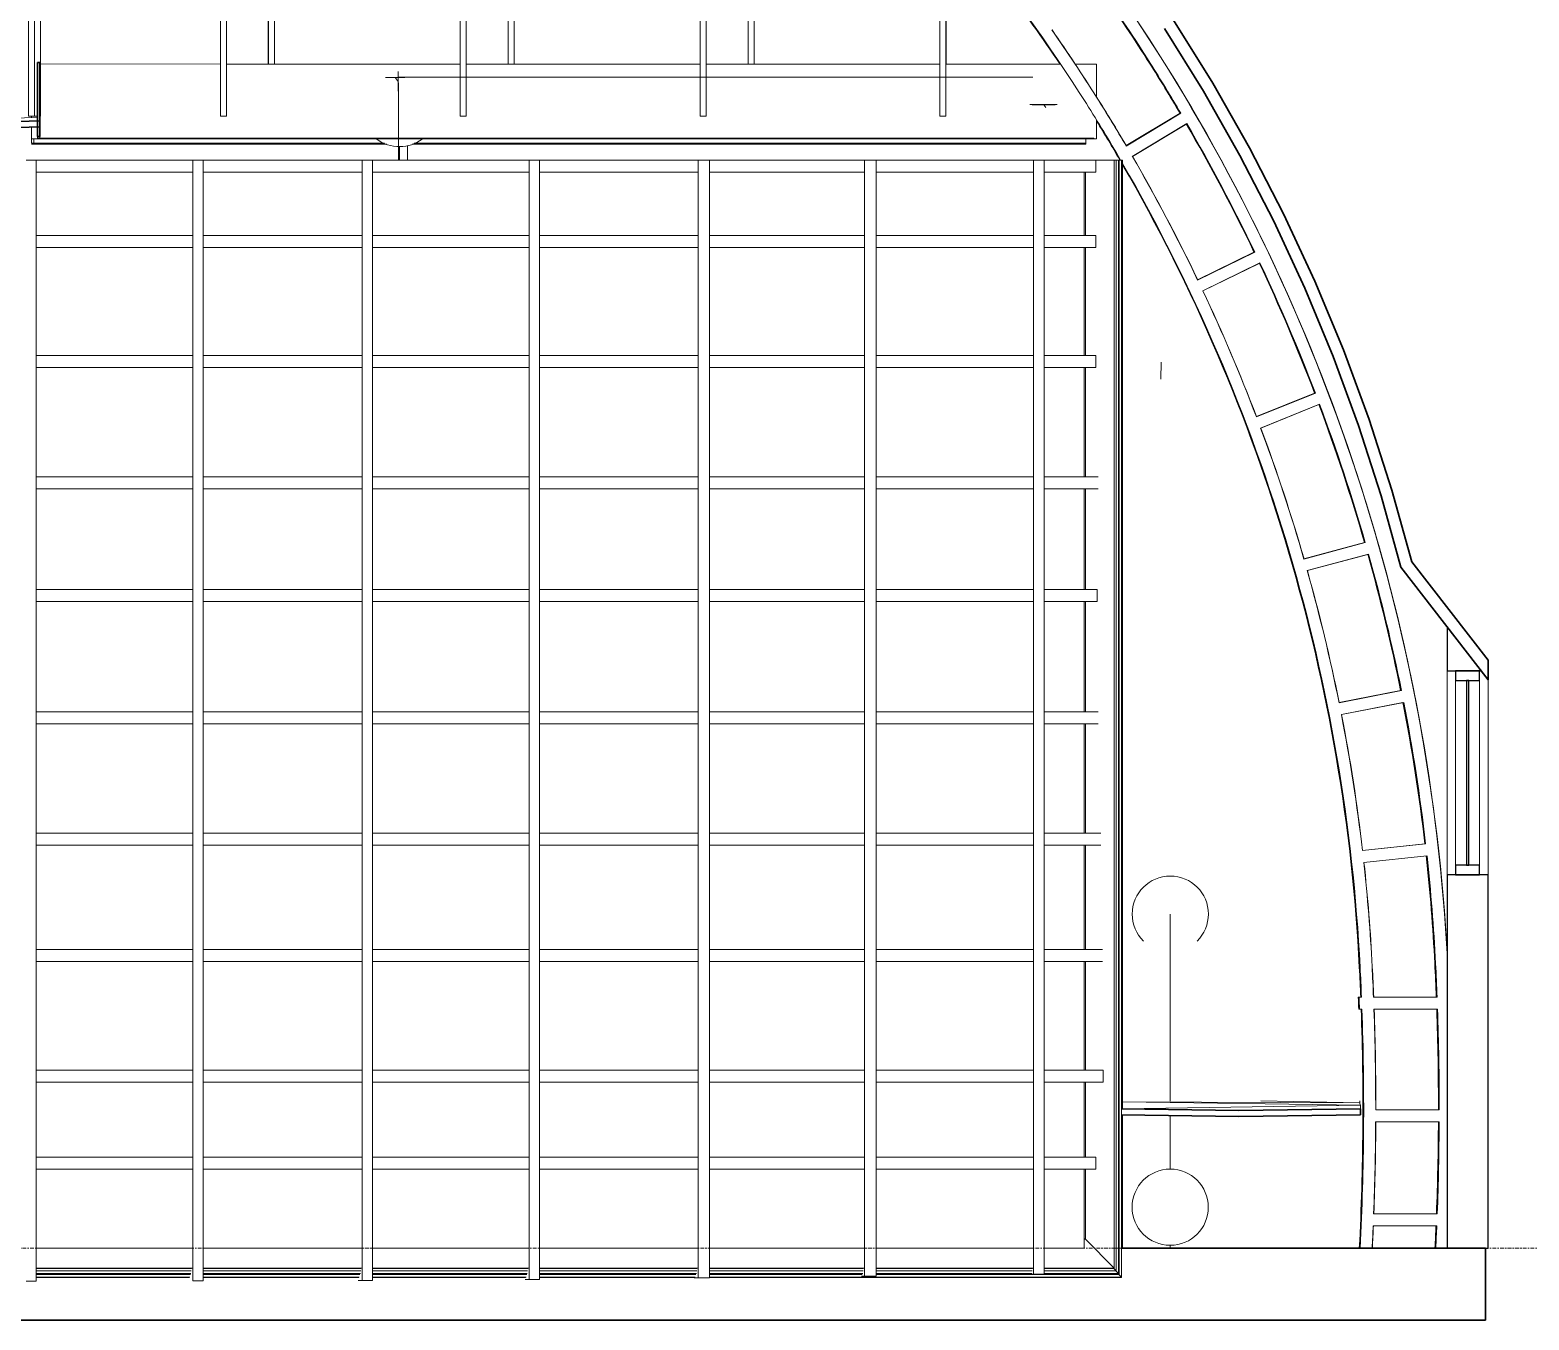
# Model space of a CAD drawing. Header units: millimetres. Extents: x -6070 to 23476, y -682 to 8474.
# Drawn here: x 10260 to 16509, y -400 to 4976 of the extents above; entities that cross this region are included whole.
import ezdxf

# ---------------------------------------------------------------- set-up
doc = ezdxf.new("R2010")
doc.units = ezdxf.units.MM
doc.linetypes.add('Centre', pattern=[31.75, 6.35, -4.7625, 15.875, -4.7625])
for name, color, linetype, lineweight in [('A-FLOR', 192, 'Continuous', 9), ('A-FLOR-LEVL', 51, 'Continuous', 9), ('A-GLAZ', 151, 'Continuous', 9), ('A-ROOF', 132, 'Continuous', 9), ('A-WALL', 113, 'Continuous', 9), ('M-EQPM', 50, 'Continuous', 9), ('P-PIPE', 3, 'Continuous', 9), ('S-BEAM', 12, 'Continuous', 9), ('Балясины', 7, 'Continuous', 9), ('Верхние поручни', 7, 'Continuous', 9), ('Поручни', 250, 'Continuous', 18)]:
    doc.layers.add(name, color=color, linetype=linetype, lineweight=lineweight)

# ---------------------------------------------------------------- blocks, each defined once
blk = doc.blocks.new('Mechanical Equipment 92 - Mechanical Equipment 91-3240296-Section 2')
at = {"layer": 'M-EQPM'}
for p, q in [((10243.4, 4434.2), (10286.4, 4434.2)), ((10286.4, 4434.2), (10286.4, -237.5)), ((10938.4, 4434.2), (10286.4, 4434.2)), ((10286.4, 4384.2), (10938.4, 4384.2)), ((10938, 4434.2), (10938.4, 4434.2)), ((10938.4, 4434.2), (10982.6, 4434.2)), ((10938.4, -236.8), (10938.4, 4434.2)), ((10982.6, 4434.2), (10982.6, -236.8)), ((11644.7, 4434.2), (10982.6, 4434.2)), ((10982.6, 4384.2), (11644.7, 4384.2)), ((11644.2, 4434.2), (11644.7, 4434.2)), ((11644.7, 4434.2), (11687.6, 4434.2)), ((11644.7, -234.8), (11644.7, 4434.2)), ((11687.6, 4434.2), (11687.6, -234.8)), ((12340.4, 4434.2), (11687.6, 4434.2)), ((11687.6, 4384.2), (12340.4, 4384.2)), ((12339.9, 4434.2), (12340.4, 4434.2)), ((12340.4, 4434.2), (12384.6, 4434.2)), ((12340.4, -231), (12340.4, 4434.2)), ((12384.6, 4434.2), (12384.6, -231)), ((13045.4, 4434.2), (12384.6, 4434.2)), ((12384.6, 4384.2), (13045.4, 4384.2)), ((13044.9, 4434.2), (13045.4, 4434.2)), ((13045.4, 4434.2), (13092.9, 4434.2)), ((13045.4, -224.8), (13045.4, 4434.2)), ((13092.9, 4434.2), (13092.9, -224.8)), ((13739.1, 4434.2), (13092.9, 4434.2)), ((13092.9, 4384.2), (13739.1, 4384.2)), ((13738.7, 4434.2), (13739.1, 4434.2)), ((13739.1, 4434.2), (13787, 4434.2)), ((13739.1, -217.2), (13739.1, 4434.2)), ((13787, 4434.2), (13787, -217.2)), ((14444.1, 4434.2), (13787, 4434.2)), ((13787, 4384.2), (14444.1, 4384.2)), ((14443.7, 4434.2), (14444.1, 4434.2)), ((14444.1, 4434.2), (14488.2, 4434.2)), ((14444.1, -208.4), (14444.1, 4434.2)), ((14488.2, 4434.2), (14488.2, -208.4)), ((14703.6, 4434.2), (14488.2, 4434.2)), ((14488.2, 4384.2), (14703.6, 4384.2)), ((14654.5, 4384.2), (14654.5, 4119.2)), ((14659.7, 4384.2), (14659.7, 4119.2)), ((14703.6, 4434.2), (14779.7, 4434.2)), ((14703.6, 4384.2), (14703.6, 4434.2)), ((14779.7, 4434.2), (14787.9, 4434.2)), ((14779.7, -183.7), (14779.7, 4434.2)), ((14787.9, 4434.2), (14798.2, 4434.2)), ((14787.9, -195.1), (14787.9, 4434.2)), ((14798.2, 4434.2), (14800.5, 4434.2)), ((14798.2, -206.4), (14798.2, 4434.2)), ((14800.5, 4434.2), (14810.3, 4434.2)), ((14800.5, -210), (14800.5, 4434.2)), ((14810.3, 4434.2), (14811.5, 4434.2)), ((14810.3, -221.1), (14810.3, 4434.2)), ((14811.5, 4434.2), (14815, 4434.2)), ((14811.5, 479.6), (14811.5, 4434.2)), ((14815, 479.6), (14815, 4434.2)), ((10938.4, 4119.2), (10286.4, 4119.2)), ((10286.4, 4069.2), (10938.4, 4069.2)), ((11644.7, 4119.2), (10982.6, 4119.2)), ((10982.6, 4069.2), (11644.7, 4069.2)), ((12340.4, 4119.2), (11687.6, 4119.2)), ((11687.6, 4069.2), (12340.4, 4069.2)), ((13045.4, 4119.2), (12384.6, 4119.2)), ((12384.6, 4069.2), (13045.4, 4069.2)), ((13739.1, 4119.2), (13092.9, 4119.2)), ((13092.9, 4069.2), (13739.1, 4069.2)), ((14444.1, 4119.2), (13787, 4119.2)), ((13787, 4069.2), (14444.1, 4069.2)), ((14703.6, 4119.2), (14488.2, 4119.2)), ((14488.2, 4069.2), (14703.6, 4069.2)), ((14654.5, 4069.2), (14654.5, 3619.2)), ((14659.7, 4069.2), (14659.7, 3619.2)), ((14703.6, 4069.2), (14703.6, 4119.2)), ((10938.4, 3619.2), (10286.4, 3619.2)), ((10286.4, 3569.2), (10938.4, 3569.2)), ((11644.7, 3619.2), (10982.6, 3619.2)), ((10982.6, 3569.2), (11644.7, 3569.2)), ((12340.4, 3619.2), (11687.6, 3619.2)), ((11687.6, 3569.2), (12340.4, 3569.2)), ((13045.4, 3619.2), (12384.6, 3619.2)), ((12384.6, 3569.2), (13045.4, 3569.2)), ((13739.1, 3619.2), (13092.9, 3619.2)), ((13092.9, 3569.2), (13739.1, 3569.2)), ((14444.1, 3619.2), (13787, 3619.2)), ((13787, 3569.2), (14444.1, 3569.2)), ((14703.6, 3619.2), (14488.2, 3619.2)), ((14488.2, 3569.2), (14703.6, 3569.2)), ((14654.5, 3569.2), (14654.5, 3114.2)), ((14659.7, 3569.2), (14659.7, 3114.2)), ((14703.6, 3569.2), (14703.6, 3619.2)), ((10938.4, 3114.2), (10286.4, 3114.2)), ((10286.4, 3064.2), (10938.4, 3064.2)), ((11644.7, 3114.2), (10982.6, 3114.2)), ((10982.6, 3064.2), (11644.7, 3064.2)), ((12340.4, 3114.2), (11687.6, 3114.2)), ((11687.6, 3064.2), (12340.4, 3064.2)), ((13045.4, 3114.2), (12384.6, 3114.2)), ((12384.6, 3064.2), (13045.4, 3064.2)), ((13739.1, 3114.2), (13092.9, 3114.2)), ((13092.9, 3064.2), (13739.1, 3064.2)), ((14444.1, 3114.2), (13787, 3114.2)), ((13787, 3064.2), (14444.1, 3064.2)), ((14713.6, 3114.2), (14488.2, 3114.2)), ((14488.2, 3064.2), (14713.6, 3064.2)), ((14654.5, 3064.2), (14654.5, 2644.2)), ((14659.7, 3064.2), (14659.7, 2644.2)), ((10938.4, 2644.2), (10286.4, 2644.2)), ((11644.7, 2644.2), (10982.6, 2644.2)), ((12340.4, 2644.2), (11687.6, 2644.2)), ((13045.4, 2644.2), (12384.6, 2644.2)), ((13739.1, 2644.2), (13092.9, 2644.2)), ((14444.1, 2644.2), (13787, 2644.2)), ((14708.6, 2644.2), (14488.2, 2644.2)), ((14708.6, 2594.2), (14708.6, 2644.2)), ((10286.4, 2594.2), (10938.4, 2594.2)), ((10982.6, 2594.2), (11644.7, 2594.2)), ((11687.6, 2594.2), (12340.4, 2594.2)), ((12384.6, 2594.2), (13045.4, 2594.2)), ((13092.9, 2594.2), (13739.1, 2594.2)), ((13787, 2594.2), (14444.1, 2594.2)), ((14488.2, 2594.2), (14708.6, 2594.2)), ((14654.5, 2594.2), (14654.5, 2134.2)), ((14659.7, 2594.2), (14659.7, 2134.2)), ((10938.4, 2134.2), (10286.4, 2134.2)), ((11644.7, 2134.2), (10982.6, 2134.2)), ((12340.4, 2134.2), (11687.6, 2134.2)), ((13045.4, 2134.2), (12384.6, 2134.2)), ((13739.1, 2134.2), (13092.9, 2134.2)), ((14444.1, 2134.2), (13787, 2134.2)), ((14713.6, 2134.2), (14488.2, 2134.2)), ((10286.4, 2084.2), (10938.4, 2084.2)), ((10982.6, 2084.2), (11644.7, 2084.2)), ((11687.6, 2084.2), (12340.4, 2084.2)), ((12384.6, 2084.2), (13045.4, 2084.2)), ((13092.9, 2084.2), (13739.1, 2084.2)), ((13787, 2084.2), (14444.1, 2084.2)), ((14488.2, 2084.2), (14713.6, 2084.2)), ((14654.5, 2084.2), (14654.5, 1629.2)), ((14659.7, 2084.2), (14659.7, 1629.2)), ((10938.4, 1629.2), (10286.4, 1629.2)), ((11644.7, 1629.2), (10982.6, 1629.2)), ((12340.4, 1629.2), (11687.6, 1629.2)), ((13045.4, 1629.2), (12384.6, 1629.2)), ((13739.1, 1629.2), (13092.9, 1629.2)), ((14444.1, 1629.2), (13787, 1629.2)), ((14723.6, 1629.2), (14488.2, 1629.2)), ((10286.4, 1579.2), (10938.4, 1579.2)), ((10982.6, 1579.2), (11644.7, 1579.2)), ((11687.6, 1579.2), (12340.4, 1579.2)), ((12384.6, 1579.2), (13045.4, 1579.2)), ((13092.9, 1579.2), (13739.1, 1579.2)), ((13787, 1579.2), (14444.1, 1579.2)), ((14488.2, 1579.2), (14723.6, 1579.2)), ((14654.5, 1579.2), (14654.5, 1144.2)), ((14659.7, 1579.2), (14659.7, 1144.2)), ((10938.4, 1144.2), (10286.4, 1144.2)), ((11644.7, 1144.2), (10982.6, 1144.2)), ((12340.4, 1144.2), (11687.6, 1144.2)), ((13045.4, 1144.2), (12384.6, 1144.2)), ((13739.1, 1144.2), (13092.9, 1144.2)), ((14444.1, 1144.2), (13787, 1144.2)), ((14731.1, 1144.2), (14488.2, 1144.2)), ((10286.4, 1094.2), (10938.4, 1094.2)), ((10982.6, 1094.2), (11644.7, 1094.2)), ((11687.6, 1094.2), (12340.4, 1094.2)), ((12384.6, 1094.2), (13045.4, 1094.2)), ((13092.9, 1094.2), (13739.1, 1094.2)), ((13787, 1094.2), (14444.1, 1094.2)), ((14488.2, 1094.2), (14731.1, 1094.2)), ((14654.5, 1094.2), (14654.5, 641.7)), ((14659.7, 1094.2), (14659.7, 641.7)), ((10938.4, 641.7), (10286.4, 641.7)), ((11644.7, 641.7), (10982.6, 641.7)), ((12340.4, 641.7), (11687.6, 641.7)), ((13045.4, 641.7), (12384.6, 641.7)), ((13739.1, 641.7), (13092.9, 641.7)), ((14444.1, 641.7), (13787, 641.7)), ((14733.6, 641.7), (14488.2, 641.7)), ((14733.6, 591.7), (14733.6, 641.7)), ((10286.4, 591.7), (10938.4, 591.7)), ((10982.6, 591.7), (11644.7, 591.7)), ((11687.6, 591.7), (12340.4, 591.7)), ((12384.6, 591.7), (13045.4, 591.7)), ((13092.9, 591.7), (13739.1, 591.7)), ((13787, 591.7), (14444.1, 591.7)), ((14488.2, 591.7), (14733.6, 591.7)), ((14654.5, 591.7), (14654.5, 279.2)), ((14659.7, 591.7), (14659.7, 279.2)), ((14811.5, -100), (14811.5, 454.6)), ((14815, -100), (14815, 454.6)), ((10938.4, 279.2), (10286.4, 279.2)), ((11644.7, 279.2), (10982.6, 279.2)), ((12340.4, 279.2), (11687.6, 279.2)), ((13045.4, 279.2), (12384.6, 279.2)), ((13739.1, 279.2), (13092.9, 279.2)), ((14444.1, 279.2), (13787, 279.2)), ((14703.6, 279.2), (14488.2, 279.2)), ((14703.6, 229.2), (14703.6, 279.2)), ((10286.4, 229.2), (10938.4, 229.2)), ((10982.6, 229.2), (11644.7, 229.2)), ((11687.6, 229.2), (12340.4, 229.2)), ((12384.6, 229.2), (13045.4, 229.2)), ((13092.9, 229.2), (13739.1, 229.2)), ((13787, 229.2), (14444.1, 229.2)), ((14488.2, 229.2), (14703.6, 229.2)), ((14654.5, 229.2), (14654.5, -100)), ((14659.7, 229.2), (14659.7, -63.7)), ((14658.3, -63.7), (14654.5, -59.9)), ((10938.4, -100), (10286.4, -100)), ((11644.7, -100), (10982.6, -100)), ((12340.4, -100), (11687.6, -100)), ((13045.4, -100), (12384.6, -100)), ((13739.1, -100), (13092.9, -100)), ((14444.1, -100), (13787, -100)), ((14654.5, -100), (14488.2, -100)), ((14659.7, -63.7), (14654.5, -63.7)), ((14779.7, -183.7), (14659.7, -63.7)), ((10286.4, -183.7), (10938.4, -183.7)), ((10938.4, -183.7), (10286.4, -183.7)), ((10286.4, -186), (10933.3, -186)), ((10933.1, -186), (10286.4, -186)), ((10982.6, -183.7), (11644.7, -183.7)), ((11644.7, -183.7), (10982.6, -183.7)), ((10982.6, -186), (11639.5, -186)), ((11639.4, -186), (10982.6, -186)), ((11687.6, -183.7), (12340.4, -183.7)), ((12340.4, -183.7), (11687.6, -183.7)), ((11687.6, -186), (12335.2, -186)), ((12335.1, -186), (11687.6, -186)), ((12384.6, -183.7), (13045.4, -183.7)), ((13045.4, -183.7), (12384.6, -183.7)), ((12384.6, -186), (13040.2, -186)), ((13040.1, -186), (12384.6, -186)), ((13092.9, -183.7), (13739.1, -183.7)), ((13739.1, -183.7), (13092.9, -183.7)), ((13092.9, -186), (13734, -186)), ((13733.9, -186), (13092.9, -186)), ((13787, -183.7), (14444.1, -183.7)), ((14444.1, -183.7), (13787, -183.7)), ((13787, -186), (14439, -186)), ((14438.9, -186), (13787, -186)), ((14488.2, -183.7), (14779.7, -183.7)), ((14779.6, -183.7), (14488.2, -183.7)), ((14488.2, -186), (14779.2, -186)), ((14779.2, -186), (14488.2, -186)), ((14779.2, -186), (14776.9, -183.7)), ((14787.9, -195.1), (14778.8, -186)), ((14779.2, -186), (14779.2, -183.7)), ((14779.2, -186), (14779.2, -186)), ((14779.6, -183.7), (14779.7, -183.7)), ((10243.4, -237.5), (10286.4, -237.5)), ((10286.4, -195.1), (10932.6, -195.1)), ((10932.5, -195.1), (10286.4, -195.1)), ((10286.4, -206.4), (10931, -206.4)), ((10930.8, -206.4), (10286.4, -206.4)), ((10286.4, -210), (10928.7, -210)), ((10928.5, -210), (10286.4, -210)), ((10286.4, -221.1), (10926.4, -221.1)), ((10926.3, -221.2), (10286.4, -221.2)), ((10286.4, -222.3), (10924.1, -222.3)), ((10924, -222.3), (10286.4, -222.3)), ((10286.4, -223.4), (10921.9, -223.4)), ((10938.4, -236.8), (10982.6, -236.8)), ((10982.6, -195.1), (11638.9, -195.1)), ((11638.7, -195.1), (10982.6, -195.1)), ((10982.6, -206.4), (11637.2, -206.4)), ((11637.1, -206.4), (10982.6, -206.4)), ((10982.6, -210), (11634.9, -210)), ((11634.8, -210), (10982.6, -210)), ((10982.6, -221.1), (11632.7, -221.1)), ((11632.5, -221.2), (10982.6, -221.2)), ((10982.6, -222.3), (11630.4, -222.3)), ((11630.2, -222.3), (10982.6, -222.3)), ((10982.6, -223.4), (11628.1, -223.4)), ((11628, -234.8), (11644.7, -234.8)), ((11644.7, -234.8), (11687.6, -234.8)), ((11687.6, -195.1), (12334.6, -195.1)), ((12334.5, -195.1), (11687.6, -195.1)), ((11687.6, -206.4), (12333, -206.4)), ((12332.8, -206.4), (11687.6, -206.4)), ((11687.6, -210), (12330.7, -210)), ((12330.5, -210), (11687.6, -210)), ((11687.6, -221.1), (12328.4, -221.1)), ((12328.2, -221.2), (11687.6, -221.2)), ((11687.6, -222.3), (12326.1, -222.3)), ((12326, -222.3), (11687.6, -222.3)), ((11687.6, -223.4), (12323.9, -223.4)), ((12323.8, -231), (12340.4, -231)), ((12340.4, -231), (12384.6, -231)), ((12384.6, -195.1), (13039.6, -195.1)), ((13039.5, -195.1), (12384.6, -195.1)), ((12384.6, -206.4), (13038, -206.4)), ((13037.8, -206.4), (12384.6, -206.4)), ((12384.6, -210), (13035.7, -210)), ((13035.5, -210), (12384.6, -210)), ((12384.6, -221.1), (13033.4, -221.1)), ((13033.2, -221.2), (12384.6, -221.2)), ((12384.6, -222.3), (13031.1, -222.3)), ((13031, -222.3), (12384.6, -222.3)), ((12384.6, -223.4), (13028.9, -223.4)), ((13028.8, -224.8), (13045.4, -224.8)), ((13045.4, -224.8), (13092.9, -224.8)), ((13092.9, -195.1), (13733.4, -195.1)), ((13733.2, -195.1), (13092.9, -195.1)), ((13092.9, -206.4), (13731.7, -206.4)), ((13731.6, -206.4), (13092.9, -206.4)), ((13092.9, -210), (13729.4, -210)), ((13729.3, -210), (13092.9, -210)), ((13092.9, -221.1), (14810.3, -221.1)), ((14810.2, -221.2), (13092.9, -221.2)), ((13092.9, -222.3), (14810, -222.3)), ((14810, -222.3), (13092.9, -222.3)), ((13092.9, -223.4), (14809.8, -223.4)), ((13727.1, -217.2), (13739.1, -217.2)), ((13739.1, -217.2), (13787, -217.2)), ((13787, -195.1), (14438.4, -195.1)), ((14438.2, -195.1), (13787, -195.1)), ((13787, -206.4), (14436.7, -206.4)), ((14436.6, -206.4), (13787, -206.4)), ((13787, -210), (14800.5, -210)), ((14800.5, -210), (13787, -210)), ((14434.4, -208.4), (14444.1, -208.4)), ((14444.1, -208.4), (14488.2, -208.4)), ((14488.2, -195.1), (14787.9, -195.1)), ((14787.9, -195.1), (14488.2, -195.1)), ((14488.2, -206.4), (14798.2, -206.4)), ((14798.2, -206.4), (14488.2, -206.4)), ((14798.2, -206.4), (14787, -195.1)), ((14787.9, -195.1), (14787.9, -195.1)), ((14800.5, -210), (14796.9, -206.4)), ((14798.2, -206.4), (14798.2, -206.4)), ((14810.3, -221.1), (14799.1, -210)), ((14800.5, -210), (14800.5, -210)), ((14809.8, -223.4), (14809.8, -222)), ((14809.8, -223.5), (14809.8, -223.4)), ((14810, -222.3), (14810, -220.9)), ((14810, -222.3), (14810, -222.3)), ((14810.2, -221.2), (14810.3, -221.1))]:
    blk.add_line(p, q, dxfattribs=at)
blk = doc.blocks.new('Structural Framing 403 - Structural Framing 400-3251128-Section 2')
at = {"layer": 'S-BEAM'}
for p, q in [((15057.5, 4629.2), (14830.3, 4492.7)), ((14855.5, 4449.5), (15082.7, 4586)), ((15082.8, 4585.8), (14855.9, 4449.5)), ((14855.5, 4449.5), (14855.9, 4449.5)), ((15365.9, 4050.4), (15127.8, 3934.2)), ((15149.2, 3889), (15387.4, 4005.2)), ((15387.5, 4005.1), (15149.6, 3889)), ((15149.2, 3889), (15149.6, 3889)), ((15618.5, 3463.2), (15372.7, 3363.9)), ((15390.4, 3317.1), (15636.2, 3416.4)), ((15636.3, 3416.3), (15390.8, 3317.1)), ((15390.4, 3317.1), (15390.8, 3317.1)), ((15826.8, 2840.1), (15570.8, 2771.5)), ((15584.5, 2723.4), (15840.5, 2792)), ((15840.5, 2791.9), (15584.9, 2723.4)), ((15584.5, 2723.4), (15584.9, 2723.4)), ((15977.4, 2223.2), (15717.2, 2172.6)), ((15726.9, 2123.6), (15987.1, 2174.1)), ((15987.1, 2174.1), (15727.4, 2123.6)), ((15726.9, 2123.6), (15727.4, 2123.6)), ((16078.4, 1584.3), (15814.8, 1556.6)), ((15820.4, 1506.9), (16083.9, 1534.6)), ((15820.8, 1506.9), (15820.4, 1506.9)), ((15810.8, 945.5), (15800.8, 945.5)), ((16126.1, 945.5), (15860.9, 945.5)), ((15802.7, 895.5), (15812.7, 895.5)), ((15862.7, 895.5), (16127.9, 895.5)), ((16135, 476.3), (15870, 476.3)), ((15869.9, 426.3), (16134.9, 426.3)), ((16126.8, 43.1), (15861.6, 43.1)), ((15859.6, -6.9), (16124.8, -6.9))]:
    blk.add_line(p, q, dxfattribs=at)
for centre, major_axis, start_param, end_param in [((8667.3, 881.6), (0, 7457.9), 5.275765, 6.033338), ((8667.7, 881.6), (0, 7457.9), 5.275765, 6.033338), ((8667.3, 881.6), (0, 7092.9), 5.275765, 5.768354), ((8667.3, 881.6), (0, 7407.9), 5.275765, 5.324113), ((8667.3, 881.6), (0, 7142.9), 5.275765, 5.322849), ((8667.7, 881.6), (0, 7142.9), 5.275765, 5.322849), ((8368.5, 692.9), (0, 7761.4), 5.244285, 5.275765), ((8368.5, 692.9), (0, 7811.4), 4.765348, 5.275765), ((8368.9, 692.9), (0, 7811.4), 4.766091, 5.275765), ((8368.5, 692.9), (0, 7496.4), 5.243961, 5.275765), ((8368.9, 692.9), (0, 7496.4), 5.24398, 5.275765), ((8368.5, 692.9), (0, 7446.4), 5.238827, 5.275765), ((8368.5, 692.9), (0, 7761.4), 5.159753, 5.237842), ((8368.5, 692.9), (0, 7496.4), 5.159526, 5.237291), ((8368.9, 692.9), (0, 7496.4), 5.15954, 5.237291), ((8368.5, 692.9), (0, 7446.4), 4.763035, 5.236558), ((8368.5, 692.9), (0, 7761.4), 5.077378, 5.15331), ((8368.5, 692.9), (0, 7496.4), 5.076706, 5.152855), ((8368.9, 692.9), (0, 7496.4), 5.076717, 5.152855), ((8368.5, 692.9), (0, 7761.4), 4.992696, 5.070934), ((8368.5, 692.9), (0, 7496.4), 4.993351, 5.070035), ((8368.9, 692.9), (0, 7496.4), 4.993365, 5.070035), ((8368.5, 692.9), (0, 7761.4), 4.91086, 4.986253), ((8368.5, 692.9), (0, 7496.4), 4.911089, 4.98668), ((8368.9, 692.9), (0, 7496.4), 4.9111, 4.98668), ((8368.5, 692.9), (0, 7761.4), 4.827502, 4.904418), ((8368.5, 692.9), (0, 7496.4), 4.827869, 4.904419), ((8368.9, 692.9), (0, 7496.4), 4.827875, 4.904419), ((8368.5, 692.9), (0, 7496.4), 4.763035, 4.821199), ((8368.9, 692.9), (0, 7496.4), 4.763035, 4.821199), ((8368.5, 692.9), (0, 7761.4), 4.763035, 4.82106), ((4266.1, 484.9), (0, 11554.1), 4.752259, 4.763035), ((4266.1, 484.9), (0, 11604.1), 4.752087, 4.763035), ((4266.5, 484.9), (0, 11604.1), 4.752087, 4.763035), ((4266.1, 484.9), (0, 11869.1), 4.751201, 4.763035), ((4266.1, 484.9), (0, 11544.1), 4.74796, 4.752294), ((4266.1, 484.9), (0, 11554.1), 4.661743, 4.747929), ((4266.1, 484.9), (0, 11604.1), 4.711648, 4.747776), ((4266.5, 484.9), (0, 11604.1), 4.711648, 4.747776), ((4266.1, 484.9), (0, 11869.1), 4.711665, 4.746985), ((4266.1, 484.9), (0, 11604.1), 4.674302, 4.707339), ((4266.5, 484.9), (0, 11604.1), 4.674302, 4.707339), ((4266.1, 484.9), (0, 11869.1), 4.675153, 4.707452), ((4266.1, 484.9), (0, 11604.1), 4.661962, 4.66999), ((4266.5, 484.9), (0, 11604.1), 4.661962, 4.66999), ((4266.1, 484.9), (0, 11869.1), 4.663088, 4.670937)]:
    blk.add_ellipse(centre, major_axis=major_axis, ratio=0.999984, start_param=start_param, end_param=end_param, dxfattribs=at)
blk = doc.blocks.new('Structural Framing 404 - Structural Framing 400-3251352-Section 2')
at = {"layer": 'S-BEAM'}
for p, q in [((14829.8, 4494.2), (15054.4, 4629.2)), ((15056, 4629.2), (14830.3, 4493.5)), ((15056, 4629.2), (15054.4, 4629.2)), ((15127.5, 3935.6), (15362.7, 4050.4)), ((15364.4, 4050.4), (15127.8, 3934.9)), ((15364.4, 4050.4), (15362.7, 4050.4)), ((15372.6, 3365.2), (15615.2, 3463.2)), ((15616.9, 3463.2), (15372.9, 3364.6)), ((15616.9, 3463.2), (15615.2, 3463.2)), ((15570.9, 2772.4), (15823.5, 2840.1)), ((15825.2, 2840.1), (15571.1, 2771.9)), ((15825.2, 2840.1), (15823.5, 2840.1)), ((15717.5, 2173.3), (15974, 2223.2)), ((15975.7, 2223.2), (15717.6, 2173)), ((15975.7, 2223.2), (15974, 2223.2)), ((15815.2, 1557), (16075, 1584.3)), ((16076.7, 1584.3), (15815.2, 1556.8)), ((16076.7, 1584.3), (16075, 1584.3)), ((15799.2, 945.5), (15797.5, 945.5)), ((15800.8, 945.5), (15799.2, 945.5)), ((15801.1, 895.5), (15799.4, 895.5)), ((15801.1, 895.5), (15802.7, 895.5))]:
    blk.add_line(p, q, dxfattribs=at)
for centre, major_axis, start_param, end_param in [((8667.5, 881.6), (0, 7092.9), 5.303631, 5.414814), ((8665.8, 881.6), (0, 7092.9), 5.303631, 5.414446), ((8665.8, 881.6), (0, 7407.9), 5.275765, 5.323865), ((8667.5, 881.6), (0, 7407.9), 5.275765, 5.324031), ((8367, 692.9), (0, 7761.4), 5.244285, 5.275765), ((8368.7, 692.9), (0, 7761.4), 5.244285, 5.275765), ((8368.7, 692.9), (0, 7446.4), 5.238827, 5.264588), ((8367, 692.9), (0, 7446.4), 5.238827, 5.264148), ((8367, 692.9), (0, 7761.4), 5.159753, 5.237633), ((8368.7, 692.9), (0, 7761.4), 5.159753, 5.237777), ((8368.7, 692.9), (0, 7446.4), 4.763035, 5.236191), ((8367, 692.9), (0, 7446.4), 4.763035, 5.23572), ((8367, 692.9), (0, 7761.4), 5.077378, 5.153128), ((8368.7, 692.9), (0, 7761.4), 5.077378, 5.153224), ((8367, 692.9), (0, 7761.4), 4.992696, 5.070775), ((8368.7, 692.9), (0, 7761.4), 4.992696, 5.070857), ((8367, 692.9), (0, 7761.4), 4.91086, 4.986142), ((8368.7, 692.9), (0, 7761.4), 4.91086, 4.986199), ((8367, 692.9), (0, 7761.4), 4.827502, 4.904335), ((8368.7, 692.9), (0, 7761.4), 4.827502, 4.904377), ((8367, 692.9), (0, 7761.4), 4.763035, 4.821014), ((8368.7, 692.9), (0, 7761.4), 4.763035, 4.821037), ((4265.7, 484.9), (0, 11554.1), 4.752259, 4.763035), ((4267.4, 484.9), (0, 11554.1), 4.752259, 4.763035), ((4265.7, 484.9), (0, 11869.1), 4.751201, 4.763035), ((4267.4, 484.9), (0, 11869.1), 4.751201, 4.763035), ((4265.7, 484.9), (0, 11544.1), 4.74796, 4.752294), ((4267.4, 484.9), (0, 11544.1), 4.74796, 4.752294), ((4265.7, 484.9), (0, 11554.1), 4.661743, 4.747929), ((4267.4, 484.9), (0, 11554.1), 4.661743, 4.747929), ((4265.7, 484.9), (0, 11869.1), 4.711665, 4.746985), ((4267.4, 484.9), (0, 11869.1), 4.711665, 4.746985), ((4265.7, 484.9), (0, 11869.1), 4.675153, 4.707452), ((4267.4, 484.9), (0, 11869.1), 4.675153, 4.707452), ((4265.7, 484.9), (0, 11869.1), 4.663088, 4.670937), ((4267.4, 484.9), (0, 11869.1), 4.663088, 4.670937)]:
    blk.add_ellipse(centre, major_axis=major_axis, ratio=0.999729, start_param=start_param, end_param=end_param, dxfattribs=at)
blk = doc.blocks.new('Structural Framing 405 - Structural Framing 400-3251881-Section 2')
at = {"layer": 'S-BEAM'}
for p, q in [((14707.1, 4696.3), (14705.7, 4698.5)), ((14856.4, 4449.5), (15080.6, 4584.2)), ((15150.1, 3889), (15384.9, 4003.6)), ((15391.2, 3317.1), (15633.4, 3415)), ((15585.3, 2723.4), (15837.4, 2790.9)), ((15727.8, 2123.6), (15983.8, 2173.3))]:
    blk.add_line(p, q, dxfattribs=at)
for centre, major_axis, start_param, end_param in [((8668.1, 881.6), (0, 7457.9), 5.275765, 6.033338), ((8668.1, 881.6), (0, 7142.9), 5.298822, 5.322849), ((8369.2, 692.9), (0, 7811.4), 4.766898, 5.275765), ((8369.2, 692.9), (0, 7496.4), 5.24423, 5.275765), ((8369.2, 692.9), (0, 7496.4), 5.159759, 5.237291), ((8369.2, 692.9), (0, 7496.4), 5.076909, 5.152855), ((8369.2, 692.9), (0, 7496.4), 4.993493, 5.070035), ((8369.2, 692.9), (0, 7496.4), 4.911195, 4.98668), ((8369.2, 692.9), (0, 7496.4), 4.827904, 4.904419), ((8369.2, 692.9), (0, 7496.4), 4.763035, 4.821199), ((4266.9, 484.9), (0, 11604.1), 4.752087, 4.763035), ((4266.9, 484.9), (0, 11604.1), 4.711648, 4.747776), ((4266.9, 484.9), (0, 11604.1), 4.674302, 4.707339), ((4266.9, 484.9), (0, 11604.1), 4.661962, 4.66999)]:
    blk.add_ellipse(centre, major_axis=major_axis, ratio=0.999994, start_param=start_param, end_param=end_param, dxfattribs=at)
blk = doc.blocks.new('Elbow - Generic - Standard-3276997-Section 2')
at = {"layer": 'P-PIPE'}
blk.add_line((15013.9, 1291.6), (15013.9, 1145.2), dxfattribs=at)
blk = doc.blocks.new('Structural Framing 421 - Structural Framing 421-3338092-Section 2')
at = {"layer": 'S-BEAM', "lineweight": 35}
for p, q in [((10301.2, 4840.8), (10291.2, 4840.8)), ((10291.2, 4840.8), (10291.2, 4532)), ((10301.2, 4532), (10301.2, 4840.8)), ((10291.2, 4532), (10301.2, 4532))]:
    blk.add_line(p, q, dxfattribs=at)
at = {"layer": 'S-BEAM'}
for p, q in [((10303.8, 4834.6), (11053.9, 4834.5)), ((11078.9, 4834.5), (12053.9, 4834.5)), ((12078.9, 4834.5), (13053.8, 4834.5)), ((13078.8, 4834.5), (14053.7, 4834.5)), ((14078.7, 4834.5), (14555, 4834.4)), ((14617.1, 4834.4), (14705.7, 4834.4)), ((14705.7, 4697.8), (14705.7, 4834.4)), ((10266.2, 4611.4), (10266.2, 4617.4)), ((10266.2, 4522.1), (10266.2, 4571.3)), ((14705.7, 4525.6), (14705.7, 4600.6)), ((14695.7, 4522), (10266.2, 4522.1)), ((10266.2, 4522.1), (10266.2, 4504.1)), ((10266.2, 4504.1), (10276.2, 4504.1)), ((11747.3, 4500.5), (10266.3, 4500.5)), ((10276, 4500.1), (10276.2, 4500.5)), ((10276.2, 4504.1), (10276.2, 4522.1)), ((11738.5, 4504.1), (10276.2, 4504.1)), ((10291.2, 4532), (10291.2, 4525.7)), ((10291.2, 4525.7), (10301.2, 4525.7)), ((10301.2, 4525.7), (10301.2, 4532)), ((14695.7, 4525.6), (10301.2, 4525.7)), ((14651.6, 4500.5), (11853.2, 4500.5)), ((14661.6, 4504.1), (11862, 4504.1)), ((14651.6, 4504.1), (14651.6, 4500.5)), ((14651.6, 4500.5), (14661.6, 4500.5)), ((14661.6, 4504.1), (14661.6, 4522)), ((14661.6, 4500.5), (14661.6, 4504.1)), ((14695.7, 4525.6), (14695.7, 4522)), ((14695.7, 4522), (14705.7, 4522)), ((14705.7, 4522), (14705.7, 4525.6))]:
    blk.add_line(p, q, dxfattribs=at)
blk = doc.blocks.new('Transition - Generic - Standard-3367158-Section 2')
at = {"layer": 'P-PIPE'}
for p, q in [((14541.8, 4665.1), (14428.8, 4665.1)), ((14486.2, 4663.8), (14428.8, 4665.1)), ((14534.4, 4663.8), (14438.1, 4663.8)), ((14541.8, 4665.1), (14486.2, 4663.8))]:
    blk.add_line(p, q, dxfattribs=at)
blk = doc.blocks.new('Elbow - Generic - Standard-3369118-Section 2')
at = {"layer": 'P-PIPE'}
for p, q in [((11823.3, 4778), (11742, 4778)), ((11870.1, 4779.1), (11870.1, 4780.9))]:
    blk.add_line(p, q, dxfattribs=at)
blk.add_ellipse((11870.1, 4778), major_axis=(87.5, 0), ratio=0.022596, start_param=1.570796, end_param=3.159041, dxfattribs=at)
blk = doc.blocks.new('Elbow - Generic - Standard-3369115-Section 2')
at = {"layer": 'P-PIPE'}
for p, q in [((11795, 4721.4), (11795, 4802.6)), ((11795.9, 4671), (11797.3, 4671))]:
    blk.add_line(p, q, dxfattribs=at)
blk.add_ellipse((11795, 4671), major_axis=(0, 91), ratio=0.017452, start_param=4.712376, end_param=6.260591, dxfattribs=at)
blk = doc.blocks.new('Ball Valve_50-150 mm_ADSK - 100 mm 2-3032658-Section 2')
at = {"layer": 'P-PIPE'}
for p, q in [((12144, 4780), (12166.6, 4780)), ((12144, 4780), (12166.6, 4780)), ((12215.1, 4780), (12163.1, 4780)), ((12234.1, 4780), (12211.6, 4780)), ((12234.1, 4780), (12211.6, 4780))]:
    blk.add_line(p, q, dxfattribs=at)
blk = doc.blocks.new('Transition - Generic - Standard-1749329-Section 2')
at = {"layer": 'P-PIPE'}
for p, q in [((12042, 4780), (12144, 4780)), ((12144, 4780), (12042, 4780))]:
    blk.add_line(p, q, dxfattribs=at)
blk = doc.blocks.new('Ограждение - 25mm-V29-Section 2')
at = {"layer": 'Балясины'}
for p, q in [((10253.7, 5317.4), (10253.7, 5667.4)), ((10253.7, 4617.4), (10253.7, 5257.4)), ((10253.7, 4617.4), (10278.7, 4617.4))]:
    blk.add_line(p, q, dxfattribs=at)
blk = doc.blocks.new('Ограждение - 25mm-V30-Section 2')
at = {"layer": 'Балясины'}
for p, q in [((14053.6, 5667.4), (14053.6, 5572)), ((14078.8, 5543.5), (14078.8, 5667.4)), ((14053.6, 5494.1), (14053.6, 5317.4)), ((14078.8, 5317.4), (14078.8, 5464.6)), ((14053.6, 5257.4), (14053.6, 4834.5)), ((14078.8, 4834.5), (14078.8, 5257.4))]:
    blk.add_line(p, q, dxfattribs=at)
blk = doc.blocks.new('Ограждение - 25mm-V31-Section 2')
at = {"layer": 'Балясины'}
for p, q in [((14053.7, 5571.9), (14053.7, 5667.4)), ((14078.7, 5543.6), (14078.7, 5667.4)), ((14053.7, 5317.4), (14053.7, 5494)), ((14078.7, 5317.4), (14078.7, 5464.7)), ((14053.7, 4617.4), (14053.7, 5257.4)), ((14078.7, 4617.4), (14078.7, 5257.4)), ((14053.7, 4617.4), (14078.7, 4617.4))]:
    blk.add_line(p, q, dxfattribs=at)
blk = doc.blocks.new('Ограждение - 25mm-V32-Section 2')
at = {"layer": 'Балясины'}
for p, q in [((10278.6, 5317.4), (10278.6, 5667.4)), ((10303.8, 5667.4), (10303.8, 5317.4)), ((10278.6, 4617.4), (10278.6, 5257.4)), ((10303.8, 5257.4), (10303.8, 4617.4))]:
    blk.add_line(p, q, dxfattribs=at)
blk = doc.blocks.new('Ограждение - 25mm-V33-Section 2')
at = {"layer": 'Балясины'}
for p, q in [((11253.6, 5667.4), (11253.6, 5317.4)), ((11253.8, 5317.4), (11253.8, 5667.4)), ((11278.8, 5317.4), (11278.8, 5667.4)), ((11253.6, 5257.4), (11253.6, 4834.5)), ((11253.8, 4834.5), (11253.8, 5257.4)), ((11278.8, 4834.5), (11278.8, 5257.4))]:
    blk.add_line(p, q, dxfattribs=at)
blk = doc.blocks.new('Ограждение - 25mm-V34-Section 2')
at = {"layer": 'Балясины'}
for p, q in [((12253.6, 5667.4), (12253.6, 5317.4)), ((12253.8, 5317.4), (12253.8, 5667.4)), ((12278.8, 5317.4), (12278.8, 5667.4)), ((12253.6, 5257.4), (12253.6, 4834.5)), ((12253.8, 4834.5), (12253.8, 5257.4)), ((12278.8, 4834.5), (12278.8, 5257.4))]:
    blk.add_line(p, q, dxfattribs=at)
blk = doc.blocks.new('Ограждение - 25mm-V35-Section 2')
at = {"layer": 'Балясины'}
for p, q in [((13253.6, 5667.4), (13253.6, 5317.4)), ((13253.7, 5317.4), (13253.7, 5667.4)), ((13278.7, 5317.4), (13278.7, 5667.4)), ((13253.6, 5257.4), (13253.6, 4834.5)), ((13253.7, 4834.5), (13253.7, 5257.4)), ((13278.7, 4834.5), (13278.7, 5257.4))]:
    blk.add_line(p, q, dxfattribs=at)
blk = doc.blocks.new('Ограждение - 25mm-V36-Section 2')
at = {"layer": 'Балясины'}
for p, q in [((13053.7, 5317.4), (13053.7, 5667.4)), ((13053.8, 5317.4), (13053.8, 5667.4)), ((13078.8, 5667.4), (13078.8, 5317.4)), ((13053.7, 4834.5), (13053.7, 5257.4)), ((13053.8, 4617.4), (13053.8, 5257.4)), ((13078.8, 5257.4), (13078.8, 4617.4)), ((13053.8, 4617.4), (13078.8, 4617.4))]:
    blk.add_line(p, q, dxfattribs=at)
blk = doc.blocks.new('Ограждение - 25mm-V37-Section 2')
at = {"layer": 'Балясины'}
for p, q in [((12053.7, 5317.4), (12053.7, 5667.4)), ((12053.9, 5317.4), (12053.9, 5667.4)), ((12078.9, 5667.4), (12078.9, 5317.4)), ((12053.7, 4834.5), (12053.7, 5257.4)), ((12053.9, 4617.4), (12053.9, 5257.4)), ((12078.9, 5257.4), (12078.9, 4617.4)), ((12053.9, 4617.4), (12078.9, 4617.4))]:
    blk.add_line(p, q, dxfattribs=at)
blk = doc.blocks.new('Ограждение - 25mm-V38-Section 2')
at = {"layer": 'Балясины'}
for p, q in [((11053.7, 5317.4), (11053.7, 5667.4)), ((11053.9, 5317.4), (11053.9, 5667.4)), ((11078.9, 5667.4), (11078.9, 5317.4)), ((11053.7, 4834.5), (11053.7, 5257.4)), ((11053.9, 4617.4), (11053.9, 5257.4)), ((11078.9, 5257.4), (11078.9, 4617.4)), ((11053.9, 4617.4), (11078.9, 4617.4))]:
    blk.add_line(p, q, dxfattribs=at)
blk = doc.blocks.new('Ограждение - 25mm-V39-Section 2')
at = {"layer": 'Балясины'}
for p, q in [((10278.7, 5317.4), (10278.7, 5667.4)), ((10303.7, 5317.4), (10303.7, 5667.4)), ((10278.7, 4617.4), (10278.7, 5257.4)), ((10303.7, 4617.4), (10303.7, 5257.4)), ((10278.7, 4617.4), (10291.2, 4617.4)), ((10301.2, 4617.4), (10303.7, 4617.4))]:
    blk.add_line(p, q, dxfattribs=at)
blk = doc.blocks.new('Ограждение - Ограждение-3381258-Section 2')
at = {"layer": 'Верхние поручни'}
for p, q in [((10241.2, 5667.4), (10241.2, 5717.4)), ((10266.2, 5717.4), (10241.2, 5717.4)), ((12694.5, 5717.4), (10316.2, 5717.4)), ((13854.1, 5717.4), (13461.5, 5717.4)), ((14091.2, 5717.4), (13924.1, 5717.4)), ((14091.2, 5717.4), (14091.2, 5667.4)), ((10266.2, 5667.4), (10241.2, 5667.4)), ((10316.2, 5667.4), (13900.5, 5667.4)), ((13969.4, 5667.4), (14091.2, 5667.4))]:
    blk.add_line(p, q, dxfattribs=at)
at = {"layer": 'Поручни'}
for p, q in [((10316.2, 5717.4), (10266.2, 5717.4)), ((10266.2, 5717.4), (10266.2, 5667.4)), ((10316.2, 5667.4), (10316.2, 5717.4)), ((10266.2, 5667.4), (10316.2, 5667.4)), ((10316.2, 5317.4), (10266.2, 5317.4)), ((10266.2, 5317.4), (10266.2, 5257.4)), ((10316.2, 5257.4), (10316.2, 5317.4)), ((10266.2, 5257.4), (10316.2, 5257.4))]:
    blk.add_line(p, q, dxfattribs=at)
at = {"layer": 'Поручни', "color": 7, "lineweight": 9}
for p, q in [((10241.2, 5257.4), (10241.2, 5317.4)), ((10266.2, 5317.4), (10241.2, 5317.4)), ((14091.2, 5317.4), (10316.2, 5317.4)), ((14091.2, 5317.4), (14091.2, 5257.4)), ((10266.2, 5257.4), (10241.2, 5257.4)), ((10316.2, 5257.4), (14091.2, 5257.4))]:
    blk.add_line(p, q, dxfattribs=at)
for name in ['Ограждение - 25mm-V29-Section 2', 'Ограждение - 25mm-V32-Section 2', 'Ограждение - 25mm-V39-Section 2', 'Ограждение - 25mm-V38-Section 2', 'Ограждение - 25mm-V33-Section 2', 'Ограждение - 25mm-V37-Section 2', 'Ограждение - 25mm-V34-Section 2', 'Ограждение - 25mm-V36-Section 2', 'Ограждение - 25mm-V35-Section 2', 'Ограждение - 25mm-V30-Section 2', 'Ограждение - 25mm-V31-Section 2']:
    blk.add_blockref(name, (0, 0))
blk = doc.blocks.new('Multi-Panel_Awning_1958 - 850X2750 MM-V40-Section 2')
at = {"layer": 'A-GLAZ', "lineweight": 25}
for p, q in [((16303.4, 2305), (16203.4, 2305)), ((16203.4, 2305), (16203.4, 2265)), ((16203.4, 2265), (16303.4, 2265)), ((16258.4, 2265), (16248.4, 2265)), ((16248.4, 2265), (16248.4, 1495)), ((16258.4, 1495), (16258.4, 2265)), ((16303.4, 2265), (16303.4, 2305)), ((16303.4, 1495), (16203.4, 1495)), ((16203.4, 1495), (16203.4, 1455)), ((16203.4, 1455), (16303.4, 1455)), ((16248.4, 1495), (16258.4, 1495)), ((16303.4, 1455), (16303.4, 1495))]:
    blk.add_line(p, q, dxfattribs=at)
at = {"layer": 'A-GLAZ'}
for p, q in [((16203.4, 2265), (16203.4, 1495)), ((16303.4, 1495), (16303.4, 2265))]:
    blk.add_line(p, q, dxfattribs=at)

msp = doc.modelspace()

# ---------------------------------------------------------------- linework, layer by layer
at = {"layer": 'A-FLOR', "lineweight": 18}
for p, q in [((10291.2, 4612.2), (9336.4, 4583.2)), ((14815, 509.9), (15804.2, 505)), ((14815, 509.7), (15805.3, 495)), ((15391, 513.2), (15804.2, 505)), ((15806.5, 495), (14815, 480.4))]:
    msp.add_line(p, q, dxfattribs=at)
at = {"layer": 'A-FLOR', "lineweight": 35}
for p, q in [((10301.2, 4597.3), (9645.5, 4577.5)), ((9645.5, 4552.5), (10301.2, 4572.3)), ((10301.2, 4572.3), (10301.2, 4597.3)), ((15299.1, 472.5), (14810.3, 479.7)), ((14810.3, 454.7), (15299.1, 447.5)), ((15807, 479.7), (15299.1, 472.5)), ((15299.1, 447.5), (15807, 454.7)), ((15807, 454.7), (15807, 479.7)), ((16328.4, -100), (14810.3, -100)), ((16328.4, -400), (16328.4, -100)), ((972.4, -400), (16328.4, -400))]:
    msp.add_line(p, q, dxfattribs=at)
at = {"layer": 'A-FLOR'}
for p, q in [((15803.8, 513.2), (15804.2, 505)), ((15804.2, 505), (15805.3, 495)), ((15805.3, 495), (15806.5, 495)), ((15806.5, 495), (15807, 479.7))]:
    msp.add_line(p, q, dxfattribs=at)
at = {"layer": 'A-FLOR-LEVL', "linetype": 'Centre'}
msp.add_line((-6070, -100), (22675.7, -100), dxfattribs=at)
at = {"layer": 'A-ROOF', "lineweight": 35}
for p, q in [((16338.5, 2349.3), (16021.3, 2760.2)), ((15975.5, 2737.8), (16338.5, 2267.4)), ((16338.5, 2267.4), (16338.5, 2349.3))]:
    msp.add_line(p, q, dxfattribs=at)
at = {"layer": 'A-ROOF', "lineweight": 35, "flags": 128}
for points in [[(16021.3, 2760.2), (15938, 3058.3), (15842.6, 3352.8), (15735.4, 3643.2), (15616.4, 3929), (15485.9, 4209.7), (15344.1, 4484.9), (15191.2, 4754.1), (15027.5, 5016.8)], [(14990, 4982.9), (15152.5, 4721.4), (15304.2, 4453.6), (15444.8, 4179.8), (15574.3, 3900.5), (15692.2, 3616.2), (15798.5, 3327.3), (15893, 3034.4), (15975.5, 2737.8)]]:
    msp.add_lwpolyline(points, dxfattribs=at)
at = {"layer": 'A-WALL', "lineweight": 25}
for p, q in [((16168.4, 2487.8), (16168.4, 2305)), ((16168.4, 2305), (16309.5, 2305)), ((16168.4, 1455), (16168.4, -100)), ((16338.4, 1455), (16168.4, 1455)), ((16338.4, -100), (16338.4, 1455)), ((16328.4, -100), (16338.4, -100))]:
    msp.add_line(p, q, dxfattribs=at)
at = {"layer": 'A-WALL'}
for p, q in [((16168.4, 1455), (16168.4, 2305)), ((16338.4, 2267.5), (16338.4, 1455))]:
    msp.add_line(p, q, dxfattribs=at)
at = {"layer": 'P-PIPE'}
for p, q in [((11782.7, 4778), (11795, 4762)), ((11870.1, 4780), (12042, 4780)), ((12336.1, 4780), (14441.1, 4780)), ((11796.6, 4671), (11796.6, 4434.2)), ((14485.3, 4665.1), (14484.7, 4666.3)), ((14486.2, 4663.8), (14495.4, 4653.6)), ((11800.2, 4490.2), (11800.2, 4434.2)), ((11833.7, 4494.6), (11833.7, 4434.2)), ((14975.8, 3591.2), (14974.9, 3521.2)), ((15013.9, 1291.6), (15013.9, 1132.9)), ((15013.9, 1145.2), (15013.9, 511.7)), ((15013.9, 451.7), (15013.9, 228.7)), ((15013.9, -88.3), (15013.9, -100))]:
    msp.add_line(p, q, dxfattribs=at)
for centre, radius, start, end in [((11800.2, 4648.9), 158.7, 233.27669, 270.65603), ((11800.2, 4648.9), 158.8, 270.65603, 306.35538), ((15013.9, 1291.6), 158.8, 90, 180), ((15013.9, 1291.6), 158.8, 0, 90), ((15013.9, 1291.6), 158.7, 180, 225), ((15013.9, 1291.6), 158.7, 315, 360), ((15013.4, 70.1), 158.8, 90, 180), ((15013.4, 70.1), 158.7, 360, 90), ((15013.4, 70.1), 158.7, 180, 270), ((15013.4, 70.1), 158.7, 270, 0)]:
    msp.add_arc(centre, radius, start, end, dxfattribs=at)

# ---------------------------------------------------------------- block references
at = {"layer": 'A-GLAZ'}
msp.add_blockref('Multi-Panel_Awning_1958 - 850X2750 MM-V40-Section 2', (0, 0), dxfattribs=at)
at = {"layer": 'M-EQPM'}
msp.add_blockref('Mechanical Equipment 92 - Mechanical Equipment 91-3240296-Section 2', (0, 0), dxfattribs=at)
at = {"layer": 'P-PIPE'}
for name in ['Elbow - Generic - Standard-3369118-Section 2', 'Elbow - Generic - Standard-3369115-Section 2', 'Transition - Generic - Standard-1749329-Section 2', 'Ball Valve_50-150 mm_ADSK - 100 mm 2-3032658-Section 2', 'Transition - Generic - Standard-3367158-Section 2', 'Elbow - Generic - Standard-3276997-Section 2']:
    msp.add_blockref(name, (0, 0), dxfattribs=at)
at = {"layer": 'P-PIPE', "extrusion": (0, 0, -1)}
msp.add_blockref('Transition - Generic - Standard-1749329-Section 2', (-24378.1, 0), dxfattribs=at)
at = {"layer": 'S-BEAM'}
for name in ['Structural Framing 403 - Structural Framing 400-3251128-Section 2', 'Structural Framing 404 - Structural Framing 400-3251352-Section 2', 'Structural Framing 405 - Structural Framing 400-3251881-Section 2', 'Structural Framing 421 - Structural Framing 421-3338092-Section 2']:
    msp.add_blockref(name, (0, 0), dxfattribs=at)
at = {"layer": 'Балясины'}
msp.add_blockref('Ограждение - Ограждение-3381258-Section 2', (0, 0), dxfattribs=at)

doc.saveas('drawing.dxf')
